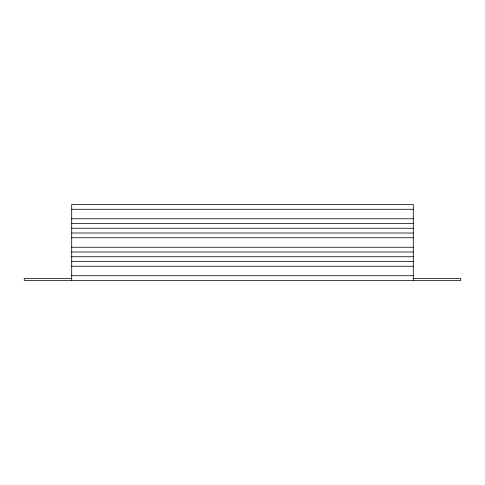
<?xml version="1.0" encoding="UTF-8"?>
<svg xmlns="http://www.w3.org/2000/svg" width="485" height="485" viewBox="0 0 485 485"><rect width="100%" height="100%" fill="white"/><g stroke="black" fill="none" stroke-linecap="round" stroke-linejoin="round"><path stroke-width="0.73" d="M71.695 209.29L413.305 209.29M71.695 218.777L413.305 218.777M71.695 223.524L413.305 223.524M71.695 228.265L413.305 228.265M71.695 233.012L413.305 233.012M71.695 237.753L413.305 237.753M71.695 247.247L413.305 247.247M71.695 251.988L413.305 251.988M71.695 256.735L413.305 256.735M71.695 261.476L413.305 261.476M71.695 266.223L413.305 266.223M71.695 275.71L413.305 275.71M71.695 278.56L24.25 278.56L24.25 280.457L460.75 280.457L460.75 278.56L413.305 278.56M413.305 280.457L413.305 204.543L71.695 204.543L71.695 280.457"/></g></svg>
